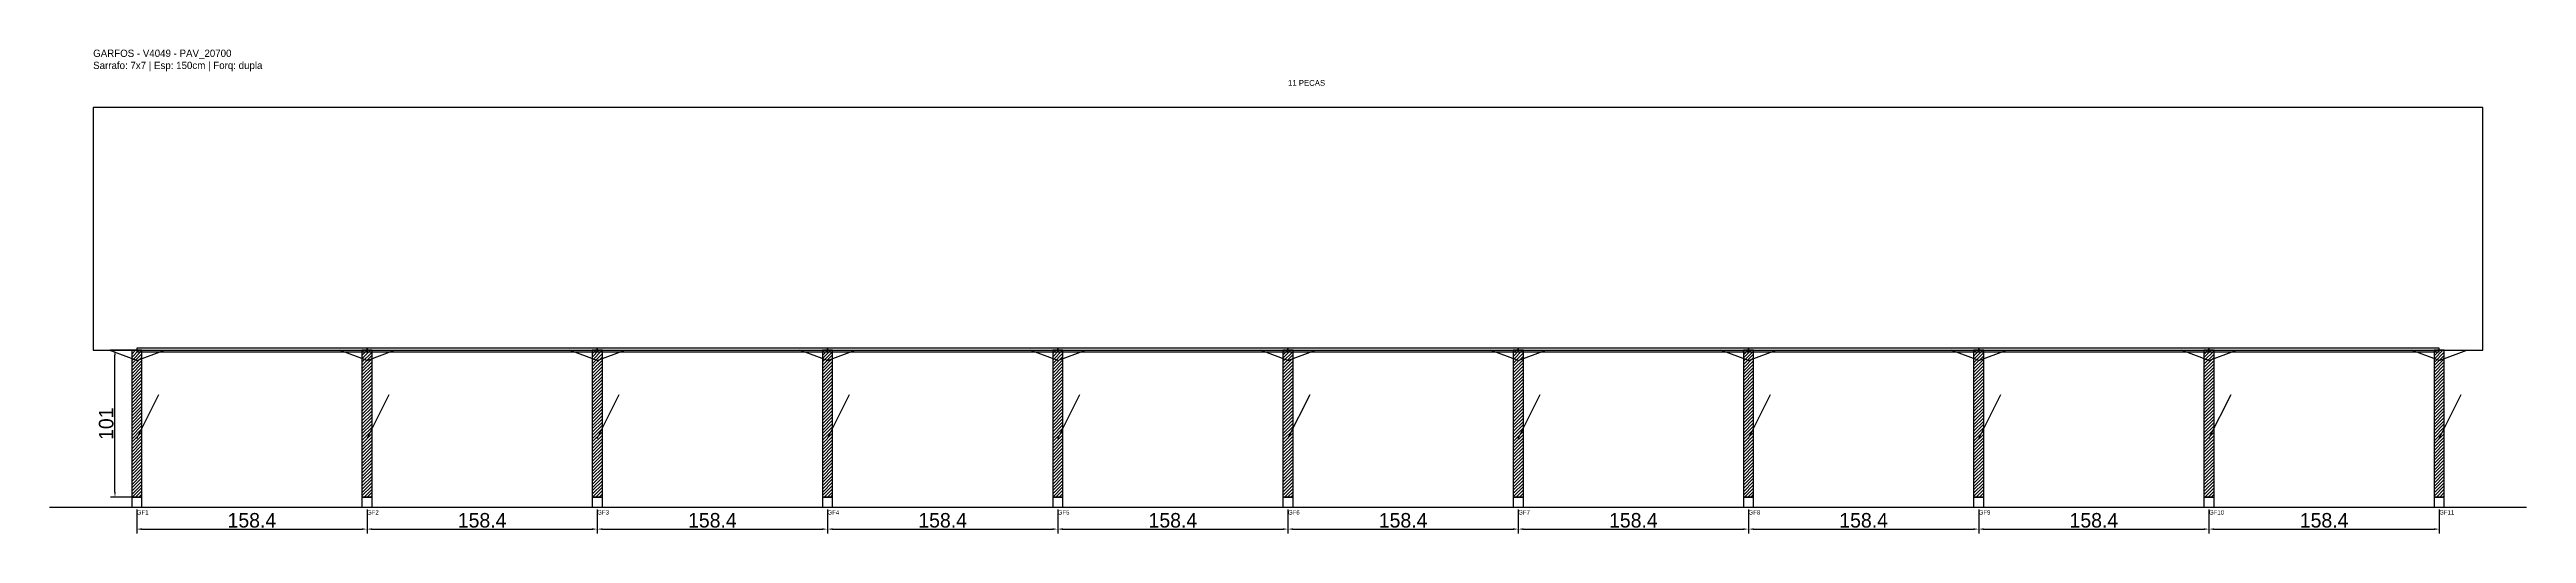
# Model space of a CAD drawing. Header units: metres. Extents: x -30 to 1674, y -25 to 308.
import ezdxf

# ---------------------------------------------------------------- set-up
doc = ezdxf.new("R2010")
doc.units = ezdxf.units.M
for name, color, linetype in [('BARRA_ANCORAGEM', 1, 'Continuous'), ('COTA', 241, 'Continuous'), ('GARFOS OK', 3, 'Continuous'), ('NOME DA VIGA', 6, 'Continuous'), ('SARR_7x7', 40, 'Continuous'), ('TIRAS REESCORAMENTO', 252, 'Continuous'), ('VIGAS', 3, 'Continuous')]:
    doc.layers.add(name, color=color, linetype=linetype)
doc.dimstyles.new('EZ DXF', dxfattribs={"dimtxt": 10, "dimasz": 3.5, "dimexe": 3, "dimexo": 1.5, "dimgap": 1, "dimtad": 1, "dimdec": 1, "dimdsep": 46, "dimcen": 2.5, "dimazin": 3, "dimtfac": 1, "dimtmove": 0, "dimatfit": 3})

msp = doc.modelspace()

# ---------------------------------------------------------------- hatches: boundary and pattern name
at = {"layer": 'COTA'}
h = msp.add_hatch(dxfattribs=at)
h.set_pattern_fill('ANSI31', scale=0.5)
h.paths.add_polyline_path([(26.5, 0), (33.5, 0), (33.5, 101), (26.5, 101)])
h = msp.add_hatch(dxfattribs=at)
h.set_pattern_fill('ANSI31', scale=0.5)
h.paths.add_polyline_path([(184.89, 0), (191.89, 0), (191.89, 101), (184.89, 101)])
h = msp.add_hatch(dxfattribs=at)
h.set_pattern_fill('ANSI31', scale=0.5)
h.paths.add_polyline_path([(343.27, 0), (350.27, 0), (350.27, 101), (343.27, 101)])
h = msp.add_hatch(dxfattribs=at)
h.set_pattern_fill('ANSI31', scale=0.5)
h.paths.add_polyline_path([(501.66, 0), (508.66, 0), (508.66, 101), (501.66, 101)])
h = msp.add_hatch(dxfattribs=at)
h.set_pattern_fill('ANSI31', scale=0.5)
h.paths.add_polyline_path([(660.05, 0), (667.05, 0), (667.05, 101), (660.05, 101)])
h = msp.add_hatch(dxfattribs=at)
h.set_pattern_fill('ANSI31', scale=0.5)
h.paths.add_polyline_path([(818.43, 0), (825.43, 0), (825.43, 101), (818.43, 101)])
h = msp.add_hatch(dxfattribs=at)
h.set_pattern_fill('ANSI31', scale=0.5)
h.paths.add_polyline_path([(976.82, 0), (983.82, 0), (983.82, 101), (976.82, 101)])
h = msp.add_hatch(dxfattribs=at)
h.set_pattern_fill('ANSI31', scale=0.5)
h.paths.add_polyline_path([(1135.21, 0), (1142.21, 0), (1142.21, 101), (1135.21, 101)])
h = msp.add_hatch(dxfattribs=at)
h.set_pattern_fill('ANSI31', scale=0.5)
h.paths.add_polyline_path([(1293.59, 0), (1300.59, 0), (1300.59, 101), (1293.59, 101)])
h = msp.add_hatch(dxfattribs=at)
h.set_pattern_fill('ANSI31', scale=0.5)
h.paths.add_polyline_path([(1451.98, 0), (1458.98, 0), (1458.98, 101), (1451.98, 101)])
h = msp.add_hatch(dxfattribs=at)
h.set_pattern_fill('ANSI31', scale=0.5)
h.paths.add_polyline_path([(1610.37, 0), (1617.37, 0), (1617.37, 101), (1610.37, 101)])

# ---------------------------------------------------------------- linework, layer by layer
at = {"layer": 'BARRA_ANCORAGEM'}
for p, q in [((30, 40.4), (45.15, 70.7)), ((188.39, 40.4), (203.54, 70.7)), ((346.77, 40.4), (361.92, 70.7)), ((505.16, 40.4), (520.31, 70.7)), ((663.55, 40.4), (678.7, 70.7)), ((821.93, 40.4), (837.08, 70.7)), ((980.32, 40.4), (995.47, 70.7)), ((1138.71, 40.4), (1153.86, 70.7)), ((1297.09, 40.4), (1312.24, 70.7)), ((1455.48, 40.4), (1470.63, 70.7)), ((1613.87, 40.4), (1629.02, 70.7))]:
    msp.add_line(p, q, dxfattribs=at)
at = {"layer": 'GARFOS OK'}
for p, q in [((30, 94), (11, 101)), ((11, 101), (49, 101)), ((30, 94), (49, 101)), ((188.39, 94), (169.39, 101)), ((169.39, 101), (207.39, 101)), ((188.39, 94), (207.39, 101)), ((346.77, 94), (327.77, 101)), ((327.77, 101), (365.77, 101)), ((346.77, 94), (365.77, 101)), ((505.16, 94), (486.16, 101)), ((486.16, 101), (524.16, 101)), ((505.16, 94), (524.16, 101)), ((663.55, 94), (644.55, 101)), ((644.55, 101), (682.55, 101)), ((663.55, 94), (682.55, 101)), ((821.93, 94), (802.93, 101)), ((802.93, 101), (840.93, 101)), ((821.93, 94), (840.93, 101)), ((980.32, 94), (961.32, 101)), ((961.32, 101), (999.32, 101)), ((980.32, 94), (999.32, 101)), ((1138.71, 94), (1119.71, 101)), ((1119.71, 101), (1157.71, 101)), ((1138.71, 94), (1157.71, 101)), ((1297.09, 94), (1278.09, 101)), ((1278.09, 101), (1316.09, 101)), ((1297.09, 94), (1316.09, 101)), ((1455.48, 94), (1436.48, 101)), ((1436.48, 101), (1474.48, 101)), ((1455.48, 94), (1474.48, 101)), ((1613.87, 94), (1594.87, 101)), ((1594.87, 101), (1632.87, 101)), ((1613.87, 94), (1632.87, 101))]:
    msp.add_line(p, q, dxfattribs=at)
at = {"layer": 'GARFOS OK', "linetype": 'CONTINUOUS'}
msp.add_line((-30, -7), (1673.87, -7), dxfattribs=at)
at = {"layer": 'GARFOS OK'}
for points in [[(26.5, 0), (33.5, 0), (33.5, 101), (26.5, 101), (26.5, 0)], [(184.89, 0), (191.89, 0), (191.89, 101), (184.89, 101), (184.89, 0)], [(343.27, 0), (350.27, 0), (350.27, 101), (343.27, 101), (343.27, 0)], [(501.66, 0), (508.66, 0), (508.66, 101), (501.66, 101), (501.66, 0)], [(660.05, 0), (667.05, 0), (667.05, 101), (660.05, 101), (660.05, 0)], [(818.43, 0), (825.43, 0), (825.43, 101), (818.43, 101), (818.43, 0)], [(976.82, 0), (983.82, 0), (983.82, 101), (976.82, 101), (976.82, 0)], [(1135.21, 0), (1142.21, 0), (1142.21, 101), (1135.21, 101), (1135.21, 0)], [(1293.59, 0), (1300.59, 0), (1300.59, 101), (1293.59, 101), (1293.59, 0)], [(1451.98, 0), (1458.98, 0), (1458.98, 101), (1451.98, 101), (1451.98, 0)], [(1610.37, 0), (1617.37, 0), (1617.37, 101), (1610.37, 101), (1610.37, 0)]]:
    msp.add_lwpolyline(points, dxfattribs=at)
at = {"layer": 'SARR_7x7'}
for points in [[(26.5, -7), (33.5, -7), (33.5, 0), (26.5, 0), (26.5, -7)], [(184.89, -7), (191.89, -7), (191.89, 0), (184.89, 0), (184.89, -7)], [(343.27, -7), (350.27, -7), (350.27, 0), (343.27, 0), (343.27, -7)], [(501.66, -7), (508.66, -7), (508.66, 0), (501.66, 0), (501.66, -7)], [(660.05, -7), (667.05, -7), (667.05, 0), (660.05, 0), (660.05, -7)], [(818.43, -7), (825.43, -7), (825.43, 0), (818.43, 0), (818.43, -7)], [(976.82, -7), (983.82, -7), (983.82, 0), (976.82, 0), (976.82, -7)], [(1135.21, -7), (1142.21, -7), (1142.21, 0), (1135.21, 0), (1135.21, -7)], [(1293.59, -7), (1300.59, -7), (1300.59, 0), (1293.59, 0), (1293.59, -7)], [(1451.98, -7), (1458.98, -7), (1458.98, 0), (1451.98, 0), (1451.98, -7)], [(1610.37, -7), (1617.37, -7), (1617.37, 0), (1610.37, 0), (1610.37, -7)]]:
    msp.add_lwpolyline(points, dxfattribs=at)
at = {"layer": 'TIRAS REESCORAMENTO'}
for points in [[(30, 100), (188.39, 100), (188.39, 102.5), (30, 102.5), (30, 100)], [(188.39, 100), (346.77, 100), (346.77, 102.5), (188.39, 102.5), (188.39, 100)], [(346.77, 100), (505.16, 100), (505.16, 102.5), (346.77, 102.5), (346.77, 100)], [(505.16, 100), (663.55, 100), (663.55, 102.5), (505.16, 102.5), (505.16, 100)], [(663.55, 100), (821.93, 100), (821.93, 102.5), (663.55, 102.5), (663.55, 100)], [(821.93, 100), (980.32, 100), (980.32, 102.5), (821.93, 102.5), (821.93, 100)], [(980.32, 100), (1138.71, 100), (1138.71, 102.5), (980.32, 102.5), (980.32, 100)], [(1138.71, 100), (1297.09, 100), (1297.09, 102.5), (1138.71, 102.5), (1138.71, 100)], [(1297.09, 100), (1455.48, 100), (1455.48, 102.5), (1297.09, 102.5), (1297.09, 100)], [(1455.48, 100), (1613.87, 100), (1613.87, 102.5), (1455.48, 102.5), (1455.48, 100)]]:
    msp.add_lwpolyline(points, dxfattribs=at)
at = {"layer": 'VIGAS'}
msp.add_lwpolyline([(0, 101), (1643.87, 101), (1643.87, 268), (0, 268), (0, 101)], dxfattribs=at)

# ---------------------------------------------------------------- texts
at = {"layer": 'NOME DA VIGA'}
for s, height, p in [('11 PECAS', 4, (821.93, 283)), ('GF1', 3, (30, -12)), ('GF2', 3, (188.39, -12)), ('GF3', 3, (346.77, -12)), ('GF4', 3, (505.16, -12)), ('GF5', 3, (663.55, -12)), ('GF6', 3, (821.93, -12)), ('GF7', 3, (980.32, -12)), ('GF8', 3, (1138.71, -12)), ('GF9', 3, (1297.09, -12)), ('GF10', 3, (1455.48, -12)), ('GF11', 3, (1613.87, -12))]:
    msp.add_text(s, height=height, dxfattribs=at).set_placement(p)
at = {"layer": 'NOME DA VIGA', "insert": (0, 293), "char_height": 5, "attachment_point": 7}
msp.add_mtext('GARFOS - V4049 - PAV_20700\\PSarrafo: 7x7 | Esp: 150cm | Forq: dupla', dxfattribs=at)

# ---------------------------------------------------------------- dimensions: what is measured, and where the dimension line sits
at = {"layer": 'COTA'}
msp.add_linear_dim(base=(15, 0), p1=(30, 0), p2=(30, 101), angle=90, dimstyle='EZ DXF', dxfattribs=at).render()
for base, p1, p2 in [((30, -22), (30, -7), (188.39, -7)), ((188.39, -22), (188.39, -7), (346.77, -7)), ((346.77, -22), (346.77, -7), (505.16, -7)), ((505.16, -22), (505.16, -7), (663.55, -7)), ((663.55, -22), (663.55, -7), (821.93, -7)), ((821.93, -22), (821.93, -7), (980.32, -7)), ((980.32, -22), (980.32, -7), (1138.71, -7)), ((1138.71, -22), (1138.71, -7), (1297.09, -7)), ((1297.09, -22), (1297.09, -7), (1455.48, -7)), ((1455.48, -22), (1455.48, -7), (1613.87, -7))]:
    msp.add_linear_dim(base=base, p1=p1, p2=p2, dimstyle='EZ DXF', dxfattribs=at).render()

doc.saveas('drawing.dxf')
